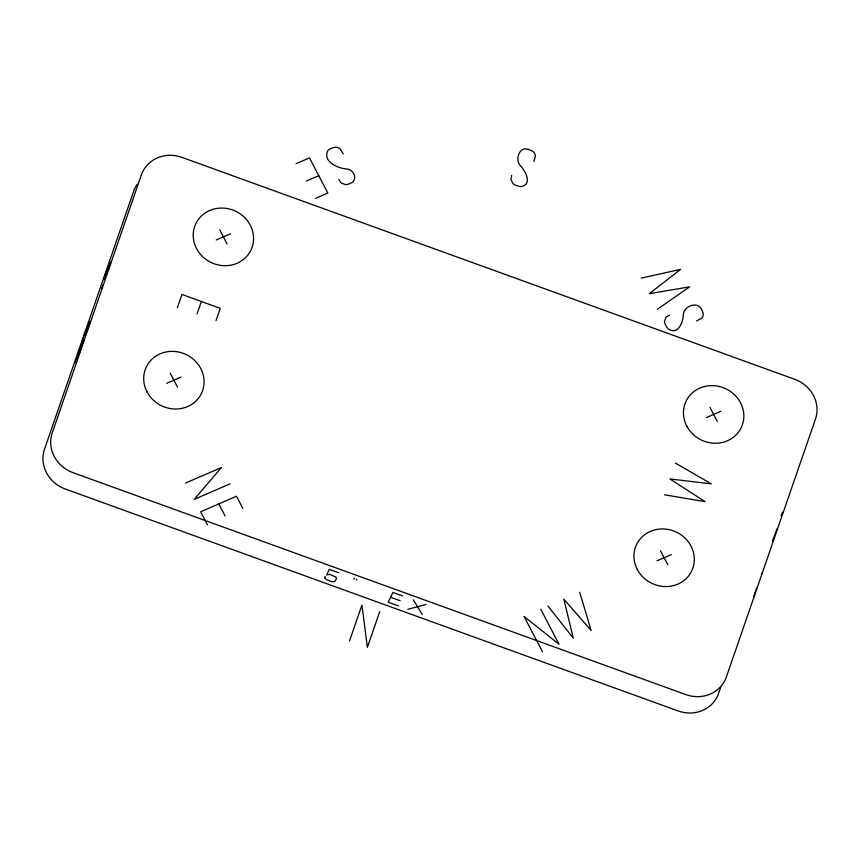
<?xml version="1.0" encoding="UTF-8"?>
<svg xmlns="http://www.w3.org/2000/svg" width="860" height="860" viewBox="0 0 860 860"><rect width="100%" height="100%" fill="white"/><g stroke="black" fill="none" stroke-linecap="round" stroke-linejoin="round"><path stroke-width="1.29" d="M324.897 578.06L325.026 576.931L324.897 578.06L326.821 579.78L331.928 581.65L334.68 581.661L336.561 578.554L335.776 576.974L329.52 574.308L326.639 574.964L329.283 569.352L338.474 572.685M82.399 340.796L85.72 331.154L90.354 321.35L87.29 330.24M85 335.077L88.075 326.198M107.962 270.416L110.929 261.816L103.662 279.618L107.435 269.072L106.855 270.395M177.332 307.858L181.965 294.453L220.267 308.332L216 320.683M197.08 313.835L201.358 301.484M349.536 640.904L361.92 605.074L367.381 647.365L379.754 611.535M511.678 175.408L510.84 179.439L513.001 183.696A15.028 13.964 25.3 0 0 521.117 186.631C533.082 184.309 525.052 170.355 520.063 165.356C515.753 160.422 518.053 149.726 525.062 148.791A15.028 13.964 25.3 0 1 533.178 151.736A6.536 6.074 25.3 0 1 535.371 155.982L533.995 161.476M720.809 687.043L718.627 693.364A32.615 30.304 25.3 0 1 678.078 710.93L65.252 488.996A32.615 30.304 25.3 0 1 44.516 449.232L133.644 191.275A32.615 30.304 25.3 0 1 137.256 184.233M753.65 596.765L756.628 588.165M777.289 528.373L772.495 540.886M74.723 362.985L83.775 340.41M781.149 515.678L782.578 512.108M102.437 286.09L102.899 285.122M101.663 288.337L102.114 287.38M353.944 579.264L354.395 578.296M356.352 580.134L356.814 579.167M761.358 574.168L761.809 573.201M657.416 309.202L689.688 286.842L649.321 293.679L680.582 269.373L641.205 278.113M296.087 163.69L309.492 157.875L327.821 193.027L315.469 198.37M306.418 181.019L318.77 175.666M216.225 239.983L230.566 233.769M166.711 383.291L181.051 377.078M185.642 483.019L221.482 467.496L194.188 499.38L230.018 483.858M669.585 315.125L665.973 317.243L664.425 321.543A15.028 13.964 25.3 0 0 668.306 328.993C678.164 335.411 683.453 321.855 683.313 314.094C684.066 307.396 693.665 302.451 699.33 306.418A15.028 13.964 25.3 0 1 703.222 313.868A6.536 6.074 25.3 0 1 701.706 318.189L696.6 320.93M706.49 417.53L720.82 411.327M656.976 560.838L671.305 554.635M407.855 609.31L426.141 604.429M664.425 494.769L705.135 501.67L669.897 478.945L711.284 483.858L675.38 463.078M402.405 595.851L392.912 592.411L388.269 602.215L398.578 605.945M390.623 597.259L400.115 600.699M547.981 606.042L573.308 638.206L563.827 599.173L591.142 630.477L579.715 592.293M413.305 599.786L422.303 614.545M709.984 407.404L717.315 421.454M660.469 550.712L667.801 564.762M343.269 153.897L340.108 148.866A6.536 6.074 25.3 0 0 335.497 147.167A15.028 13.964 25.3 0 0 327.896 150.468C322.113 161.927 338.754 168.797 347.601 169.065C352.858 169.957 356.964 176.838 353.352 181.406A15.028 13.964 25.3 0 1 345.752 184.696L341.151 182.976L338.722 179.407M540.725 609.181L559.054 644.323L524.03 616.416L542.359 651.558M219.73 229.846L227.061 243.907M242.799 508.357L236.478 496.241L200.638 511.764L207.496 524.912M170.215 373.154L177.547 387.215M218.784 503.906L225.105 516.021M79.399 349.472L79.625 352.417M141.373 174.924L52.245 432.881A32.615 30.304 25.3 0 0 72.982 472.645L685.807 694.579A32.615 30.304 25.3 0 0 726.356 677.013L815.484 419.056A32.615 30.304 25.3 0 0 794.747 379.303L181.922 157.358A32.615 30.304 25.3 0 0 141.373 174.924M147.006 391.827A30.573 28.402 25.3 0 0 199.23 397.191A30.573 28.402 25.3 0 0 175.418 351.536A30.573 28.402 25.3 0 0 147.006 391.827M637.26 569.384A30.573 28.402 25.3 0 0 689.483 574.738A30.573 28.402 25.3 0 0 665.672 529.093A30.573 28.402 25.3 0 0 637.26 569.384M686.774 426.076A30.573 28.402 25.3 0 0 738.998 431.43A30.573 28.402 25.3 0 0 715.187 385.785A30.573 28.402 25.3 0 0 686.774 426.076M196.521 248.518A30.573 28.402 25.3 0 0 248.744 253.883A30.573 28.402 25.3 0 0 224.933 208.227A30.573 28.402 25.3 0 0 196.521 248.518"/></g></svg>
